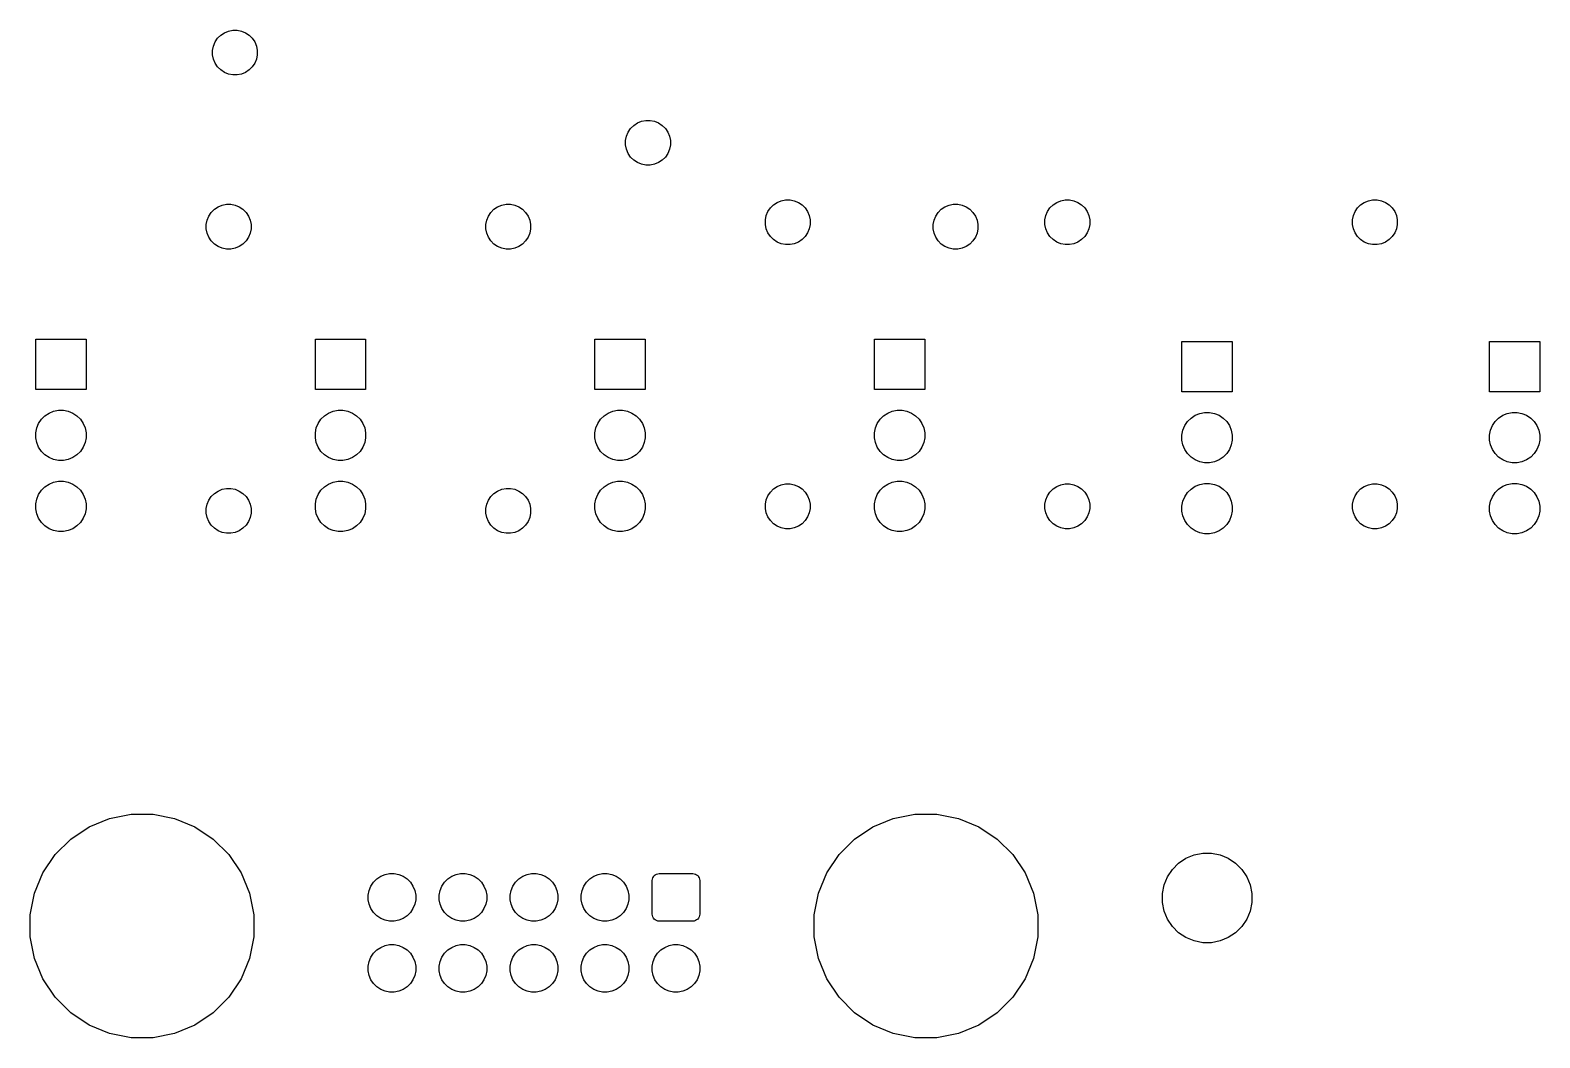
# Model space of a CAD drawing. Extents: x 90 to 206, y -109 to -37.
# Drawn here: x 149.9 to 203.9, y -109 to -73 of the extents above; entities that cross this region are included whole.
import ezdxf

# ---------------------------------------------------------------- set-up
doc = ezdxf.new("R2010")
doc.units = 0
doc.layers.add('BLACK', color=7, linetype='CONTINUOUS')

msp = doc.modelspace()

# ---------------------------------------------------------------- linework, layer by layer
at = {"layer": 'BLACK', "linetype": 'CONTINUOUS'}
for p, q in [((156.454, -73.543), (156.515, -73.3974)), ((156.515, -73.3974), (156.602, -73.2663)), ((156.602, -73.2663), (156.714, -73.1549)), ((156.714, -73.1549), (156.845, -73.0674)), ((156.845, -73.0674), (156.99, -73.007)), ((156.99, -73.007), (157.145, -72.9763)), ((157.145, -72.9763), (157.302, -72.9763)), ((157.302, -72.9763), (157.457, -73.007)), ((157.457, -73.007), (157.603, -73.0674)), ((157.603, -73.0674), (157.734, -73.1549)), ((157.734, -73.1549), (157.845, -73.2663)), ((157.845, -73.2663), (157.933, -73.3974)), ((157.933, -73.3974), (157.993, -73.543)), ((156.424, -73.6975), (156.454, -73.543)), ((156.424, -73.8551), (156.424, -73.6975)), ((156.454, -74.0097), (156.424, -73.8551)), ((157.993, -73.543), (158.024, -73.6975)), ((158.024, -73.8551), (157.993, -74.0097)), ((158.024, -73.6975), (158.024, -73.8551)), ((156.515, -74.1552), (156.454, -74.0097)), ((156.602, -74.2863), (156.515, -74.1552)), ((156.714, -74.3977), (156.602, -74.2863)), ((156.845, -74.4853), (156.714, -74.3977)), ((156.99, -74.5456), (156.845, -74.4853)), ((157.603, -74.4853), (157.457, -74.5456)), ((157.734, -74.3977), (157.603, -74.4853)), ((157.845, -74.2863), (157.734, -74.3977)), ((157.933, -74.1552), (157.845, -74.2863)), ((157.993, -74.0097), (157.933, -74.1552)), ((157.145, -74.5763), (156.99, -74.5456)), ((157.302, -74.5763), (157.145, -74.5763)), ((157.457, -74.5456), (157.302, -74.5763)), ((171.231, -76.7666), (171.291, -76.6211)), ((171.291, -76.6211), (171.379, -76.49)), ((171.379, -76.49), (171.49, -76.3786)), ((171.49, -76.3786), (171.621, -76.291)), ((171.621, -76.291), (171.767, -76.2307)), ((171.767, -76.2307), (171.921, -76.2)), ((171.921, -76.2), (172.079, -76.2)), ((172.079, -76.2), (172.233, -76.2307)), ((172.233, -76.2307), (172.379, -76.291)), ((172.379, -76.291), (172.51, -76.3786)), ((172.51, -76.3786), (172.621, -76.49)), ((172.621, -76.49), (172.709, -76.6211)), ((172.709, -76.6211), (172.769, -76.7666)), ((171.2, -76.9212), (171.231, -76.7666)), ((171.2, -77.0788), (171.2, -76.9212)), ((171.231, -77.2334), (171.2, -77.0788)), ((172.769, -76.7666), (172.8, -76.9212)), ((172.8, -77.0788), (172.769, -77.2334)), ((172.8, -76.9212), (172.8, -77.0788)), ((171.291, -77.3789), (171.231, -77.2334)), ((171.379, -77.51), (171.291, -77.3789)), ((171.49, -77.6214), (171.379, -77.51)), ((171.621, -77.709), (171.49, -77.6214)), ((171.767, -77.7693), (171.621, -77.709)), ((172.379, -77.709), (172.233, -77.7693)), ((172.51, -77.6214), (172.379, -77.709)), ((172.621, -77.51), (172.51, -77.6214)), ((172.709, -77.3789), (172.621, -77.51)), ((172.769, -77.2334), (172.709, -77.3789)), ((171.921, -77.8), (171.767, -77.7693)), ((172.079, -77.8), (171.921, -77.8)), ((172.233, -77.7693), (172.079, -77.8)), ((156.379, -79.49), (156.49, -79.3786)), ((156.49, -79.3786), (156.621, -79.291)), ((156.621, -79.291), (156.767, -79.2307)), ((156.767, -79.2307), (156.921, -79.2)), ((156.921, -79.2), (157.079, -79.2)), ((157.079, -79.2), (157.233, -79.2307)), ((157.233, -79.2307), (157.379, -79.291)), ((157.379, -79.291), (157.51, -79.3786)), ((157.51, -79.3786), (157.621, -79.49)), ((166.379, -79.49), (166.49, -79.3786)), ((166.49, -79.3786), (166.621, -79.291)), ((166.621, -79.291), (166.767, -79.2307)), ((166.767, -79.2307), (166.921, -79.2)), ((166.921, -79.2), (167.079, -79.2)), ((167.079, -79.2), (167.233, -79.2307)), ((167.233, -79.2307), (167.379, -79.291)), ((167.379, -79.291), (167.51, -79.3786)), ((167.51, -79.3786), (167.621, -79.49)), ((176.291, -79.4611), (176.379, -79.33)), ((176.379, -79.33), (176.49, -79.2186)), ((176.49, -79.2186), (176.621, -79.131)), ((176.621, -79.131), (176.767, -79.0707)), ((176.767, -79.0707), (176.921, -79.04)), ((176.921, -79.04), (177.079, -79.04)), ((177.079, -79.04), (177.233, -79.0707)), ((177.233, -79.0707), (177.379, -79.131)), ((177.379, -79.131), (177.51, -79.2186)), ((177.51, -79.2186), (177.621, -79.33)), ((177.621, -79.33), (177.709, -79.4611)), ((182.379, -79.49), (182.49, -79.3786)), ((182.49, -79.3786), (182.621, -79.291)), ((182.621, -79.291), (182.767, -79.2307)), ((182.767, -79.2307), (182.921, -79.2)), ((182.921, -79.2), (183.079, -79.2)), ((183.079, -79.2), (183.233, -79.2307)), ((183.233, -79.2307), (183.379, -79.291)), ((183.379, -79.291), (183.51, -79.3786)), ((183.51, -79.3786), (183.621, -79.49)), ((186.291, -79.4611), (186.379, -79.33)), ((186.379, -79.33), (186.49, -79.2186)), ((186.49, -79.2186), (186.621, -79.131)), ((186.621, -79.131), (186.767, -79.0707)), ((186.767, -79.0707), (186.921, -79.04)), ((186.921, -79.04), (187.079, -79.04)), ((187.079, -79.04), (187.233, -79.0707)), ((187.233, -79.0707), (187.379, -79.131)), ((187.379, -79.131), (187.51, -79.2186)), ((187.51, -79.2186), (187.621, -79.33)), ((187.621, -79.33), (187.709, -79.4611)), ((197.291, -79.4611), (197.379, -79.33)), ((197.379, -79.33), (197.49, -79.2186)), ((197.49, -79.2186), (197.621, -79.131)), ((197.621, -79.131), (197.767, -79.0707)), ((197.767, -79.0707), (197.921, -79.04)), ((197.921, -79.04), (198.079, -79.04)), ((198.079, -79.04), (198.233, -79.0707)), ((198.233, -79.0707), (198.379, -79.131)), ((198.379, -79.131), (198.51, -79.2186)), ((198.51, -79.2186), (198.621, -79.33)), ((198.621, -79.33), (198.709, -79.4611)), ((156.2, -79.9212), (156.231, -79.7666)), ((156.231, -79.7666), (156.291, -79.6211)), ((156.291, -79.6211), (156.379, -79.49)), ((157.621, -79.49), (157.709, -79.6211)), ((157.709, -79.6211), (157.769, -79.7666)), ((157.769, -79.7666), (157.8, -79.9212)), ((166.2, -79.9212), (166.231, -79.7666)), ((166.231, -79.7666), (166.291, -79.6211)), ((166.291, -79.6211), (166.379, -79.49)), ((167.621, -79.49), (167.709, -79.6211)), ((167.709, -79.6211), (167.769, -79.7666)), ((167.769, -79.7666), (167.8, -79.9212)), ((176.2, -79.7612), (176.231, -79.6066)), ((176.2, -79.9188), (176.2, -79.7612)), ((176.231, -80.0734), (176.2, -79.9188)), ((176.231, -79.6066), (176.291, -79.4611)), ((177.709, -79.4611), (177.769, -79.6066)), ((177.769, -79.6066), (177.8, -79.7612)), ((177.8, -79.9188), (177.769, -80.0734)), ((177.8, -79.7612), (177.8, -79.9188)), ((182.2, -79.9212), (182.231, -79.7666)), ((182.231, -79.7666), (182.291, -79.6211)), ((182.291, -79.6211), (182.379, -79.49)), ((183.621, -79.49), (183.709, -79.6211)), ((183.709, -79.6211), (183.769, -79.7666)), ((183.769, -79.7666), (183.8, -79.9212)), ((186.2, -79.7612), (186.231, -79.6066)), ((186.2, -79.9188), (186.2, -79.7612)), ((186.231, -80.0734), (186.2, -79.9188)), ((186.231, -79.6066), (186.291, -79.4611)), ((187.709, -79.4611), (187.769, -79.6066)), ((187.769, -79.6066), (187.8, -79.7612)), ((187.8, -79.9188), (187.769, -80.0734)), ((187.8, -79.7612), (187.8, -79.9188)), ((197.2, -79.7612), (197.231, -79.6066)), ((197.2, -79.9188), (197.2, -79.7612)), ((197.231, -80.0734), (197.2, -79.9188)), ((197.231, -79.6066), (197.291, -79.4611)), ((198.709, -79.4611), (198.769, -79.6066)), ((198.769, -79.6066), (198.8, -79.7612)), ((198.8, -79.9188), (198.769, -80.0734)), ((198.8, -79.7612), (198.8, -79.9188)), ((156.2, -80.0788), (156.2, -79.9212)), ((156.231, -80.2334), (156.2, -80.0788)), ((156.291, -80.3789), (156.231, -80.2334)), ((156.379, -80.51), (156.291, -80.3789)), ((157.709, -80.3789), (157.621, -80.51)), ((157.769, -80.2334), (157.709, -80.3789)), ((157.8, -80.0788), (157.769, -80.2334)), ((157.8, -79.9212), (157.8, -80.0788)), ((166.2, -80.0788), (166.2, -79.9212)), ((166.231, -80.2334), (166.2, -80.0788)), ((166.291, -80.3789), (166.231, -80.2334)), ((166.379, -80.51), (166.291, -80.3789)), ((167.709, -80.3789), (167.621, -80.51)), ((167.769, -80.2334), (167.709, -80.3789)), ((167.8, -80.0788), (167.769, -80.2334)), ((167.8, -79.9212), (167.8, -80.0788)), ((176.291, -80.2189), (176.231, -80.0734)), ((176.379, -80.35), (176.291, -80.2189)), ((176.49, -80.4614), (176.379, -80.35)), ((177.621, -80.35), (177.51, -80.4614)), ((177.709, -80.2189), (177.621, -80.35)), ((177.769, -80.0734), (177.709, -80.2189)), ((182.2, -80.0788), (182.2, -79.9212)), ((182.231, -80.2334), (182.2, -80.0788)), ((182.291, -80.3789), (182.231, -80.2334)), ((182.379, -80.51), (182.291, -80.3789)), ((183.709, -80.3789), (183.621, -80.51)), ((183.769, -80.2334), (183.709, -80.3789)), ((183.8, -80.0788), (183.769, -80.2334)), ((183.8, -79.9212), (183.8, -80.0788)), ((186.291, -80.2189), (186.231, -80.0734)), ((186.379, -80.35), (186.291, -80.2189)), ((186.49, -80.4614), (186.379, -80.35)), ((187.621, -80.35), (187.51, -80.4614)), ((187.709, -80.2189), (187.621, -80.35)), ((187.769, -80.0734), (187.709, -80.2189)), ((197.291, -80.2189), (197.231, -80.0734)), ((197.379, -80.35), (197.291, -80.2189)), ((197.49, -80.4614), (197.379, -80.35)), ((198.621, -80.35), (198.51, -80.4614)), ((198.709, -80.2189), (198.621, -80.35)), ((198.769, -80.0734), (198.709, -80.2189)), ((156.49, -80.6214), (156.379, -80.51)), ((156.621, -80.709), (156.49, -80.6214)), ((156.767, -80.7693), (156.621, -80.709)), ((156.921, -80.8), (156.767, -80.7693)), ((157.079, -80.8), (156.921, -80.8)), ((157.233, -80.7693), (157.079, -80.8)), ((157.379, -80.709), (157.233, -80.7693)), ((157.51, -80.6214), (157.379, -80.709)), ((157.621, -80.51), (157.51, -80.6214)), ((166.49, -80.6214), (166.379, -80.51)), ((166.621, -80.709), (166.49, -80.6214)), ((166.767, -80.7693), (166.621, -80.709)), ((166.921, -80.8), (166.767, -80.7693)), ((167.079, -80.8), (166.921, -80.8)), ((167.233, -80.7693), (167.079, -80.8)), ((167.379, -80.709), (167.233, -80.7693)), ((167.51, -80.6214), (167.379, -80.709)), ((167.621, -80.51), (167.51, -80.6214)), ((176.621, -80.549), (176.49, -80.4614)), ((176.767, -80.6093), (176.621, -80.549)), ((176.921, -80.64), (176.767, -80.6093)), ((177.079, -80.64), (176.921, -80.64)), ((177.233, -80.6093), (177.079, -80.64)), ((177.379, -80.549), (177.233, -80.6093)), ((177.51, -80.4614), (177.379, -80.549)), ((182.49, -80.6214), (182.379, -80.51)), ((182.621, -80.709), (182.49, -80.6214)), ((182.767, -80.7693), (182.621, -80.709)), ((182.921, -80.8), (182.767, -80.7693)), ((183.079, -80.8), (182.921, -80.8)), ((183.233, -80.7693), (183.079, -80.8)), ((183.379, -80.709), (183.233, -80.7693)), ((183.51, -80.6214), (183.379, -80.709)), ((183.621, -80.51), (183.51, -80.6214)), ((186.621, -80.549), (186.49, -80.4614)), ((186.767, -80.6093), (186.621, -80.549)), ((186.921, -80.64), (186.767, -80.6093)), ((187.079, -80.64), (186.921, -80.64)), ((187.233, -80.6093), (187.079, -80.64)), ((187.379, -80.549), (187.233, -80.6093)), ((187.51, -80.4614), (187.379, -80.549)), ((197.621, -80.549), (197.49, -80.4614)), ((197.767, -80.6093), (197.621, -80.549)), ((197.921, -80.64), (197.767, -80.6093)), ((198.079, -80.64), (197.921, -80.64)), ((198.233, -80.6093), (198.079, -80.64)), ((198.379, -80.549), (198.233, -80.6093)), ((198.51, -80.4614), (198.379, -80.549)), ((150.1, -85.82), (150.1, -84.02)), ((150.1, -84.02), (151.9, -84.02)), ((151.9, -84.02), (151.9, -85.82)), ((160.1, -85.82), (160.1, -84.02)), ((160.1, -84.02), (161.9, -84.02)), ((161.9, -84.02), (161.9, -85.82)), ((170.1, -85.82), (170.1, -84.02)), ((170.1, -84.02), (171.9, -84.02)), ((171.9, -84.02), (171.9, -85.82)), ((180.1, -85.82), (180.1, -84.02)), ((180.1, -84.02), (181.9, -84.02)), ((181.9, -84.02), (181.9, -85.82)), ((191.1, -85.9), (191.1, -84.1)), ((191.1, -84.1), (192.9, -84.1)), ((192.9, -84.1), (192.9, -85.9)), ((202.1, -85.9), (202.1, -84.1)), ((202.1, -84.1), (203.9, -84.1)), ((203.9, -84.1), (203.9, -85.9)), ((151.9, -85.82), (150.1, -85.82)), ((161.9, -85.82), (160.1, -85.82)), ((171.9, -85.82), (170.1, -85.82)), ((181.9, -85.82), (180.1, -85.82)), ((192.9, -85.9), (191.1, -85.9)), ((203.9, -85.9), (202.1, -85.9)), ((150.202, -87.0337), (150.301, -86.8863)), ((150.301, -86.8863), (150.426, -86.7609)), ((150.426, -86.7609), (150.574, -86.6624)), ((150.574, -86.6624), (150.737, -86.5946)), ((150.737, -86.5946), (150.911, -86.56)), ((150.911, -86.56), (151.089, -86.56)), ((151.089, -86.56), (151.263, -86.5946)), ((151.263, -86.5946), (151.426, -86.6624)), ((151.426, -86.6624), (151.574, -86.7609)), ((151.574, -86.7609), (151.699, -86.8863)), ((151.699, -86.8863), (151.798, -87.0337)), ((160.202, -87.0337), (160.301, -86.8863)), ((160.301, -86.8863), (160.426, -86.7609)), ((160.426, -86.7609), (160.574, -86.6624)), ((160.574, -86.6624), (160.737, -86.5946)), ((160.737, -86.5946), (160.911, -86.56)), ((160.911, -86.56), (161.089, -86.56)), ((161.089, -86.56), (161.263, -86.5946)), ((161.263, -86.5946), (161.426, -86.6624)), ((161.426, -86.6624), (161.574, -86.7609)), ((161.574, -86.7609), (161.699, -86.8863)), ((161.699, -86.8863), (161.798, -87.0337)), ((170.202, -87.0337), (170.301, -86.8863)), ((170.301, -86.8863), (170.426, -86.7609)), ((170.426, -86.7609), (170.574, -86.6624)), ((170.574, -86.6624), (170.737, -86.5946)), ((170.737, -86.5946), (170.911, -86.56)), ((170.911, -86.56), (171.089, -86.56)), ((171.089, -86.56), (171.263, -86.5946)), ((171.263, -86.5946), (171.426, -86.6624)), ((171.426, -86.6624), (171.574, -86.7609)), ((171.574, -86.7609), (171.699, -86.8863)), ((171.699, -86.8863), (171.798, -87.0337)), ((180.202, -87.0337), (180.301, -86.8863)), ((180.301, -86.8863), (180.426, -86.7609)), ((180.426, -86.7609), (180.574, -86.6624)), ((180.574, -86.6624), (180.737, -86.5946)), ((180.737, -86.5946), (180.911, -86.56)), ((180.911, -86.56), (181.089, -86.56)), ((181.089, -86.56), (181.263, -86.5946)), ((181.263, -86.5946), (181.426, -86.6624)), ((181.426, -86.6624), (181.574, -86.7609)), ((181.574, -86.7609), (181.699, -86.8863)), ((181.699, -86.8863), (181.798, -87.0337)), ((191.301, -86.9663), (191.426, -86.8409)), ((191.426, -86.8409), (191.574, -86.7424)), ((191.574, -86.7424), (191.737, -86.6746)), ((191.737, -86.6746), (191.911, -86.64)), ((191.911, -86.64), (192.089, -86.64)), ((192.089, -86.64), (192.263, -86.6746)), ((192.263, -86.6746), (192.426, -86.7424)), ((192.426, -86.7424), (192.574, -86.8409)), ((192.574, -86.8409), (192.699, -86.9663)), ((202.301, -86.9663), (202.426, -86.8409)), ((202.426, -86.8409), (202.574, -86.7424)), ((202.574, -86.7424), (202.737, -86.6746)), ((202.737, -86.6746), (202.911, -86.64)), ((202.911, -86.64), (203.089, -86.64)), ((203.089, -86.64), (203.263, -86.6746)), ((203.263, -86.6746), (203.426, -86.7424)), ((203.426, -86.7424), (203.574, -86.8409)), ((203.574, -86.8409), (203.699, -86.9663)), ((150.1, -87.3714), (150.135, -87.1975)), ((150.1, -87.5486), (150.1, -87.3714)), ((150.135, -87.1975), (150.202, -87.0337)), ((151.798, -87.0337), (151.865, -87.1975)), ((151.865, -87.1975), (151.9, -87.3714)), ((151.9, -87.3714), (151.9, -87.5486)), ((160.1, -87.3714), (160.135, -87.1975)), ((160.1, -87.5486), (160.1, -87.3714)), ((160.135, -87.1975), (160.202, -87.0337)), ((161.798, -87.0337), (161.865, -87.1975)), ((161.865, -87.1975), (161.9, -87.3714)), ((161.9, -87.3714), (161.9, -87.5486)), ((170.1, -87.3714), (170.135, -87.1975)), ((170.1, -87.5486), (170.1, -87.3714)), ((170.135, -87.1975), (170.202, -87.0337)), ((171.798, -87.0337), (171.865, -87.1975)), ((171.865, -87.1975), (171.9, -87.3714)), ((171.9, -87.3714), (171.9, -87.5486)), ((180.1, -87.3714), (180.135, -87.1975)), ((180.1, -87.5486), (180.1, -87.3714)), ((180.135, -87.1975), (180.202, -87.0337)), ((181.798, -87.0337), (181.865, -87.1975)), ((181.865, -87.1975), (181.9, -87.3714)), ((181.9, -87.3714), (181.9, -87.5486)), ((191.1, -87.4514), (191.135, -87.2775)), ((191.1, -87.6286), (191.1, -87.4514)), ((191.135, -87.2775), (191.202, -87.1137)), ((191.202, -87.1137), (191.301, -86.9663)), ((192.699, -86.9663), (192.798, -87.1137)), ((192.798, -87.1137), (192.865, -87.2775)), ((192.865, -87.2775), (192.9, -87.4514)), ((192.9, -87.4514), (192.9, -87.6286)), ((202.1, -87.4514), (202.135, -87.2775)), ((202.1, -87.6286), (202.1, -87.4514)), ((202.135, -87.2775), (202.202, -87.1137)), ((202.202, -87.1137), (202.301, -86.9663)), ((203.699, -86.9663), (203.798, -87.1137)), ((203.798, -87.1137), (203.865, -87.2775)), ((203.865, -87.2775), (203.9, -87.4514)), ((203.9, -87.4514), (203.9, -87.6286)), ((150.135, -87.7225), (150.1, -87.5486)), ((150.202, -87.8863), (150.135, -87.7225)), ((150.301, -88.0337), (150.202, -87.8863)), ((151.798, -87.8863), (151.699, -88.0337)), ((151.865, -87.7225), (151.798, -87.8863)), ((151.9, -87.5486), (151.865, -87.7225)), ((160.135, -87.7225), (160.1, -87.5486)), ((160.202, -87.8863), (160.135, -87.7225)), ((160.301, -88.0337), (160.202, -87.8863)), ((161.798, -87.8863), (161.699, -88.0337)), ((161.865, -87.7225), (161.798, -87.8863)), ((161.9, -87.5486), (161.865, -87.7225)), ((170.135, -87.7225), (170.1, -87.5486)), ((170.202, -87.8863), (170.135, -87.7225)), ((170.301, -88.0337), (170.202, -87.8863)), ((171.798, -87.8863), (171.699, -88.0337)), ((171.865, -87.7225), (171.798, -87.8863)), ((171.9, -87.5486), (171.865, -87.7225)), ((180.135, -87.7225), (180.1, -87.5486)), ((180.202, -87.8863), (180.135, -87.7225)), ((180.301, -88.0337), (180.202, -87.8863)), ((181.798, -87.8863), (181.699, -88.0337)), ((181.865, -87.7225), (181.798, -87.8863)), ((181.9, -87.5486), (181.865, -87.7225)), ((191.135, -87.8025), (191.1, -87.6286)), ((191.202, -87.9663), (191.135, -87.8025)), ((191.301, -88.1137), (191.202, -87.9663)), ((192.798, -87.9663), (192.699, -88.1137)), ((192.865, -87.8025), (192.798, -87.9663)), ((192.9, -87.6286), (192.865, -87.8025)), ((202.135, -87.8025), (202.1, -87.6286)), ((202.202, -87.9663), (202.135, -87.8025)), ((202.301, -88.1137), (202.202, -87.9663)), ((203.798, -87.9663), (203.699, -88.1137)), ((203.865, -87.8025), (203.798, -87.9663)), ((203.9, -87.6286), (203.865, -87.8025)), ((150.426, -88.1591), (150.301, -88.0337)), ((150.574, -88.2576), (150.426, -88.1591)), ((150.737, -88.3254), (150.574, -88.2576)), ((150.911, -88.36), (150.737, -88.3254)), ((151.089, -88.36), (150.911, -88.36)), ((151.263, -88.3254), (151.089, -88.36)), ((151.426, -88.2576), (151.263, -88.3254)), ((151.574, -88.1591), (151.426, -88.2576)), ((151.699, -88.0337), (151.574, -88.1591)), ((160.426, -88.1591), (160.301, -88.0337)), ((160.574, -88.2576), (160.426, -88.1591)), ((160.737, -88.3254), (160.574, -88.2576)), ((160.911, -88.36), (160.737, -88.3254)), ((161.089, -88.36), (160.911, -88.36)), ((161.263, -88.3254), (161.089, -88.36)), ((161.426, -88.2576), (161.263, -88.3254)), ((161.574, -88.1591), (161.426, -88.2576)), ((161.699, -88.0337), (161.574, -88.1591)), ((170.426, -88.1591), (170.301, -88.0337)), ((170.574, -88.2576), (170.426, -88.1591)), ((170.737, -88.3254), (170.574, -88.2576)), ((170.911, -88.36), (170.737, -88.3254)), ((171.089, -88.36), (170.911, -88.36)), ((171.263, -88.3254), (171.089, -88.36)), ((171.426, -88.2576), (171.263, -88.3254)), ((171.574, -88.1591), (171.426, -88.2576)), ((171.699, -88.0337), (171.574, -88.1591)), ((180.426, -88.1591), (180.301, -88.0337)), ((180.574, -88.2576), (180.426, -88.1591)), ((180.737, -88.3254), (180.574, -88.2576)), ((180.911, -88.36), (180.737, -88.3254)), ((181.089, -88.36), (180.911, -88.36)), ((181.263, -88.3254), (181.089, -88.36)), ((181.426, -88.2576), (181.263, -88.3254)), ((181.574, -88.1591), (181.426, -88.2576)), ((181.699, -88.0337), (181.574, -88.1591)), ((191.426, -88.2391), (191.301, -88.1137)), ((191.574, -88.3376), (191.426, -88.2391)), ((191.737, -88.4054), (191.574, -88.3376)), ((191.911, -88.44), (191.737, -88.4054)), ((192.089, -88.44), (191.911, -88.44)), ((192.263, -88.4054), (192.089, -88.44)), ((192.426, -88.3376), (192.263, -88.4054)), ((192.574, -88.2391), (192.426, -88.3376)), ((192.699, -88.1137), (192.574, -88.2391)), ((202.426, -88.2391), (202.301, -88.1137)), ((202.574, -88.3376), (202.426, -88.2391)), ((202.737, -88.4054), (202.574, -88.3376)), ((202.911, -88.44), (202.737, -88.4054)), ((203.089, -88.44), (202.911, -88.44)), ((203.263, -88.4054), (203.089, -88.44)), ((203.426, -88.3376), (203.263, -88.4054)), ((203.574, -88.2391), (203.426, -88.3376)), ((203.699, -88.1137), (203.574, -88.2391)), ((150.737, -89.1346), (150.911, -89.1)), ((150.911, -89.1), (151.089, -89.1)), ((151.089, -89.1), (151.263, -89.1346)), ((160.737, -89.1346), (160.911, -89.1)), ((160.911, -89.1), (161.089, -89.1)), ((161.089, -89.1), (161.263, -89.1346)), ((170.737, -89.1346), (170.911, -89.1)), ((170.911, -89.1), (171.089, -89.1)), ((171.089, -89.1), (171.263, -89.1346)), ((180.737, -89.1346), (180.911, -89.1)), ((180.911, -89.1), (181.089, -89.1)), ((181.089, -89.1), (181.263, -89.1346)), ((150.135, -89.7375), (150.202, -89.5737)), ((150.202, -89.5737), (150.301, -89.4263)), ((150.301, -89.4263), (150.426, -89.3009)), ((150.426, -89.3009), (150.574, -89.2024)), ((150.574, -89.2024), (150.737, -89.1346)), ((151.263, -89.1346), (151.426, -89.2024)), ((151.426, -89.2024), (151.574, -89.3009)), ((151.574, -89.3009), (151.699, -89.4263)), ((151.699, -89.4263), (151.798, -89.5737)), ((151.798, -89.5737), (151.865, -89.7375)), ((156.379, -89.65), (156.49, -89.5386)), ((156.49, -89.5386), (156.621, -89.451)), ((156.621, -89.451), (156.767, -89.3907)), ((156.767, -89.3907), (156.921, -89.36)), ((156.921, -89.36), (157.079, -89.36)), ((157.079, -89.36), (157.233, -89.3907)), ((157.233, -89.3907), (157.379, -89.451)), ((157.379, -89.451), (157.51, -89.5386)), ((157.51, -89.5386), (157.621, -89.65)), ((160.135, -89.7375), (160.202, -89.5737)), ((160.202, -89.5737), (160.301, -89.4263)), ((160.301, -89.4263), (160.426, -89.3009)), ((160.426, -89.3009), (160.574, -89.2024)), ((160.574, -89.2024), (160.737, -89.1346)), ((161.263, -89.1346), (161.426, -89.2024)), ((161.426, -89.2024), (161.574, -89.3009)), ((161.574, -89.3009), (161.699, -89.4263)), ((161.699, -89.4263), (161.798, -89.5737)), ((161.798, -89.5737), (161.865, -89.7375)), ((166.379, -89.65), (166.49, -89.5386)), ((166.49, -89.5386), (166.621, -89.451)), ((166.621, -89.451), (166.767, -89.3907)), ((166.767, -89.3907), (166.921, -89.36)), ((166.921, -89.36), (167.079, -89.36)), ((167.079, -89.36), (167.233, -89.3907)), ((167.233, -89.3907), (167.379, -89.451)), ((167.379, -89.451), (167.51, -89.5386)), ((167.51, -89.5386), (167.621, -89.65)), ((170.135, -89.7375), (170.202, -89.5737)), ((170.202, -89.5737), (170.301, -89.4263)), ((170.301, -89.4263), (170.426, -89.3009)), ((170.426, -89.3009), (170.574, -89.2024)), ((170.574, -89.2024), (170.737, -89.1346)), ((171.263, -89.1346), (171.426, -89.2024)), ((171.426, -89.2024), (171.574, -89.3009)), ((171.574, -89.3009), (171.699, -89.4263)), ((171.699, -89.4263), (171.798, -89.5737)), ((171.798, -89.5737), (171.865, -89.7375)), ((176.231, -89.7666), (176.291, -89.6211)), ((176.291, -89.6211), (176.379, -89.49)), ((176.379, -89.49), (176.49, -89.3786)), ((176.49, -89.3786), (176.621, -89.291)), ((176.621, -89.291), (176.767, -89.2307)), ((176.767, -89.2307), (176.921, -89.2)), ((176.921, -89.2), (177.079, -89.2)), ((177.079, -89.2), (177.233, -89.2307)), ((177.233, -89.2307), (177.379, -89.291)), ((177.379, -89.291), (177.51, -89.3786)), ((177.51, -89.3786), (177.621, -89.49)), ((177.621, -89.49), (177.709, -89.6211)), ((177.709, -89.6211), (177.769, -89.7666)), ((180.135, -89.7375), (180.202, -89.5737)), ((180.202, -89.5737), (180.301, -89.4263)), ((180.301, -89.4263), (180.426, -89.3009)), ((180.426, -89.3009), (180.574, -89.2024)), ((180.574, -89.2024), (180.737, -89.1346)), ((181.263, -89.1346), (181.426, -89.2024)), ((181.426, -89.2024), (181.574, -89.3009)), ((181.574, -89.3009), (181.699, -89.4263)), ((181.699, -89.4263), (181.798, -89.5737)), ((181.798, -89.5737), (181.865, -89.7375)), ((186.231, -89.7666), (186.291, -89.6211)), ((186.291, -89.6211), (186.379, -89.49)), ((186.379, -89.49), (186.49, -89.3786)), ((186.49, -89.3786), (186.621, -89.291)), ((186.621, -89.291), (186.767, -89.2307)), ((186.767, -89.2307), (186.921, -89.2)), ((186.921, -89.2), (187.079, -89.2)), ((187.079, -89.2), (187.233, -89.2307)), ((187.233, -89.2307), (187.379, -89.291)), ((187.379, -89.291), (187.51, -89.3786)), ((187.51, -89.3786), (187.621, -89.49)), ((187.621, -89.49), (187.709, -89.6211)), ((187.709, -89.6211), (187.769, -89.7666)), ((191.202, -89.6537), (191.301, -89.5063)), ((191.301, -89.5063), (191.426, -89.3809)), ((191.426, -89.3809), (191.574, -89.2824)), ((191.574, -89.2824), (191.737, -89.2146)), ((191.737, -89.2146), (191.911, -89.18)), ((191.911, -89.18), (192.089, -89.18)), ((192.089, -89.18), (192.263, -89.2146)), ((192.263, -89.2146), (192.426, -89.2824)), ((192.426, -89.2824), (192.574, -89.3809)), ((192.574, -89.3809), (192.699, -89.5063)), ((192.699, -89.5063), (192.798, -89.6537)), ((197.231, -89.7666), (197.291, -89.6211)), ((197.291, -89.6211), (197.379, -89.49)), ((197.379, -89.49), (197.49, -89.3786)), ((197.49, -89.3786), (197.621, -89.291)), ((197.621, -89.291), (197.767, -89.2307)), ((197.767, -89.2307), (197.921, -89.2)), ((197.921, -89.2), (198.079, -89.2)), ((198.079, -89.2), (198.233, -89.2307)), ((198.233, -89.2307), (198.379, -89.291)), ((198.379, -89.291), (198.51, -89.3786)), ((198.51, -89.3786), (198.621, -89.49)), ((198.621, -89.49), (198.709, -89.6211)), ((198.709, -89.6211), (198.769, -89.7666)), ((202.202, -89.6537), (202.301, -89.5063)), ((202.301, -89.5063), (202.426, -89.3809)), ((202.426, -89.3809), (202.574, -89.2824)), ((202.574, -89.2824), (202.737, -89.2146)), ((202.737, -89.2146), (202.911, -89.18)), ((202.911, -89.18), (203.089, -89.18)), ((203.089, -89.18), (203.263, -89.2146)), ((203.263, -89.2146), (203.426, -89.2824)), ((203.426, -89.2824), (203.574, -89.3809)), ((203.574, -89.3809), (203.699, -89.5063)), ((203.699, -89.5063), (203.798, -89.6537)), ((150.1, -89.9114), (150.135, -89.7375)), ((150.1, -90.0886), (150.1, -89.9114)), ((150.135, -90.2625), (150.1, -90.0886)), ((151.865, -89.7375), (151.9, -89.9114)), ((151.9, -90.0886), (151.865, -90.2625)), ((151.9, -89.9114), (151.9, -90.0886)), ((156.2, -90.0812), (156.231, -89.9266)), ((156.2, -90.2388), (156.2, -90.0812)), ((156.231, -89.9266), (156.291, -89.7811)), ((156.291, -89.7811), (156.379, -89.65)), ((157.621, -89.65), (157.709, -89.7811)), ((157.709, -89.7811), (157.769, -89.9266)), ((157.769, -89.9266), (157.8, -90.0812)), ((157.8, -90.0812), (157.8, -90.2388)), ((160.1, -89.9114), (160.135, -89.7375)), ((160.1, -90.0886), (160.1, -89.9114)), ((160.135, -90.2625), (160.1, -90.0886)), ((161.865, -89.7375), (161.9, -89.9114)), ((161.9, -90.0886), (161.865, -90.2625)), ((161.9, -89.9114), (161.9, -90.0886)), ((166.2, -90.0812), (166.231, -89.9266)), ((166.2, -90.2388), (166.2, -90.0812)), ((166.231, -89.9266), (166.291, -89.7811)), ((166.291, -89.7811), (166.379, -89.65)), ((167.621, -89.65), (167.709, -89.7811)), ((167.709, -89.7811), (167.769, -89.9266)), ((167.769, -89.9266), (167.8, -90.0812)), ((167.8, -90.0812), (167.8, -90.2388)), ((170.1, -89.9114), (170.135, -89.7375)), ((170.1, -90.0886), (170.1, -89.9114)), ((170.135, -90.2625), (170.1, -90.0886)), ((171.865, -89.7375), (171.9, -89.9114)), ((171.9, -90.0886), (171.865, -90.2625)), ((171.9, -89.9114), (171.9, -90.0886)), ((176.2, -89.9212), (176.231, -89.7666)), ((176.2, -90.0788), (176.2, -89.9212)), ((176.231, -90.2334), (176.2, -90.0788)), ((177.769, -89.7666), (177.8, -89.9212)), ((177.8, -90.0788), (177.769, -90.2334)), ((177.8, -89.9212), (177.8, -90.0788)), ((180.1, -89.9114), (180.135, -89.7375)), ((180.1, -90.0886), (180.1, -89.9114)), ((180.135, -90.2625), (180.1, -90.0886)), ((181.865, -89.7375), (181.9, -89.9114)), ((181.9, -90.0886), (181.865, -90.2625)), ((181.9, -89.9114), (181.9, -90.0886)), ((186.2, -89.9212), (186.231, -89.7666)), ((186.2, -90.0788), (186.2, -89.9212)), ((186.231, -90.2334), (186.2, -90.0788)), ((187.769, -89.7666), (187.8, -89.9212)), ((187.8, -90.0788), (187.769, -90.2334)), ((187.8, -89.9212), (187.8, -90.0788)), ((191.1, -89.9914), (191.135, -89.8175)), ((191.1, -90.1686), (191.1, -89.9914)), ((191.135, -90.3425), (191.1, -90.1686)), ((191.135, -89.8175), (191.202, -89.6537)), ((192.798, -89.6537), (192.865, -89.8175)), ((192.865, -89.8175), (192.9, -89.9914)), ((192.9, -90.1686), (192.865, -90.3425)), ((192.9, -89.9914), (192.9, -90.1686)), ((197.2, -89.9212), (197.231, -89.7666)), ((197.2, -90.0788), (197.2, -89.9212)), ((197.231, -90.2334), (197.2, -90.0788)), ((198.769, -89.7666), (198.8, -89.9212)), ((198.8, -90.0788), (198.769, -90.2334)), ((198.8, -89.9212), (198.8, -90.0788)), ((202.1, -89.9914), (202.135, -89.8175)), ((202.1, -90.1686), (202.1, -89.9914)), ((202.135, -90.3425), (202.1, -90.1686)), ((202.135, -89.8175), (202.202, -89.6537)), ((203.798, -89.6537), (203.865, -89.8175)), ((203.865, -89.8175), (203.9, -89.9914)), ((203.9, -90.1686), (203.865, -90.3425)), ((203.9, -89.9914), (203.9, -90.1686)), ((150.202, -90.4263), (150.135, -90.2625)), ((150.301, -90.5737), (150.202, -90.4263)), ((150.426, -90.6991), (150.301, -90.5737)), ((150.574, -90.7976), (150.426, -90.6991)), ((151.574, -90.6991), (151.426, -90.7976)), ((151.699, -90.5737), (151.574, -90.6991)), ((151.798, -90.4263), (151.699, -90.5737)), ((151.865, -90.2625), (151.798, -90.4263)), ((156.231, -90.3934), (156.2, -90.2388)), ((156.291, -90.5389), (156.231, -90.3934)), ((156.379, -90.67), (156.291, -90.5389)), ((156.49, -90.7814), (156.379, -90.67)), ((157.621, -90.67), (157.51, -90.7814)), ((157.709, -90.5389), (157.621, -90.67)), ((157.769, -90.3934), (157.709, -90.5389)), ((157.8, -90.2388), (157.769, -90.3934)), ((160.202, -90.4263), (160.135, -90.2625)), ((160.301, -90.5737), (160.202, -90.4263)), ((160.426, -90.6991), (160.301, -90.5737)), ((160.574, -90.7976), (160.426, -90.6991)), ((161.574, -90.6991), (161.426, -90.7976)), ((161.699, -90.5737), (161.574, -90.6991)), ((161.798, -90.4263), (161.699, -90.5737)), ((161.865, -90.2625), (161.798, -90.4263)), ((166.231, -90.3934), (166.2, -90.2388)), ((166.291, -90.5389), (166.231, -90.3934)), ((166.379, -90.67), (166.291, -90.5389)), ((166.49, -90.7814), (166.379, -90.67)), ((167.621, -90.67), (167.51, -90.7814)), ((167.709, -90.5389), (167.621, -90.67)), ((167.769, -90.3934), (167.709, -90.5389)), ((167.8, -90.2388), (167.769, -90.3934)), ((170.202, -90.4263), (170.135, -90.2625)), ((170.301, -90.5737), (170.202, -90.4263)), ((170.426, -90.6991), (170.301, -90.5737)), ((170.574, -90.7976), (170.426, -90.6991)), ((171.574, -90.6991), (171.426, -90.7976)), ((171.699, -90.5737), (171.574, -90.6991)), ((171.798, -90.4263), (171.699, -90.5737)), ((171.865, -90.2625), (171.798, -90.4263)), ((176.291, -90.3789), (176.231, -90.2334)), ((176.379, -90.51), (176.291, -90.3789)), ((176.49, -90.6214), (176.379, -90.51)), ((176.621, -90.709), (176.49, -90.6214)), ((176.767, -90.7693), (176.621, -90.709)), ((177.379, -90.709), (177.233, -90.7693)), ((177.51, -90.6214), (177.379, -90.709)), ((177.621, -90.51), (177.51, -90.6214)), ((177.709, -90.3789), (177.621, -90.51)), ((177.769, -90.2334), (177.709, -90.3789)), ((180.202, -90.4263), (180.135, -90.2625)), ((180.301, -90.5737), (180.202, -90.4263)), ((180.426, -90.6991), (180.301, -90.5737)), ((180.574, -90.7976), (180.426, -90.6991)), ((181.574, -90.6991), (181.426, -90.7976)), ((181.699, -90.5737), (181.574, -90.6991)), ((181.798, -90.4263), (181.699, -90.5737)), ((181.865, -90.2625), (181.798, -90.4263)), ((186.291, -90.3789), (186.231, -90.2334)), ((186.379, -90.51), (186.291, -90.3789)), ((186.49, -90.6214), (186.379, -90.51)), ((186.621, -90.709), (186.49, -90.6214)), ((186.767, -90.7693), (186.621, -90.709)), ((187.379, -90.709), (187.233, -90.7693)), ((187.51, -90.6214), (187.379, -90.709)), ((187.621, -90.51), (187.51, -90.6214)), ((187.709, -90.3789), (187.621, -90.51)), ((187.769, -90.2334), (187.709, -90.3789)), ((191.202, -90.5063), (191.135, -90.3425)), ((191.301, -90.6537), (191.202, -90.5063)), ((191.426, -90.7791), (191.301, -90.6537)), ((192.699, -90.6537), (192.574, -90.7791)), ((192.798, -90.5063), (192.699, -90.6537)), ((192.865, -90.3425), (192.798, -90.5063)), ((197.291, -90.3789), (197.231, -90.2334)), ((197.379, -90.51), (197.291, -90.3789)), ((197.49, -90.6214), (197.379, -90.51)), ((197.621, -90.709), (197.49, -90.6214)), ((197.767, -90.7693), (197.621, -90.709)), ((198.379, -90.709), (198.233, -90.7693)), ((198.51, -90.6214), (198.379, -90.709)), ((198.621, -90.51), (198.51, -90.6214)), ((198.709, -90.3789), (198.621, -90.51)), ((198.769, -90.2334), (198.709, -90.3789)), ((202.202, -90.5063), (202.135, -90.3425)), ((202.301, -90.6537), (202.202, -90.5063)), ((202.426, -90.7791), (202.301, -90.6537)), ((203.699, -90.6537), (203.574, -90.7791)), ((203.798, -90.5063), (203.699, -90.6537)), ((203.865, -90.3425), (203.798, -90.5063)), ((150.737, -90.8654), (150.574, -90.7976)), ((150.911, -90.9), (150.737, -90.8654)), ((151.089, -90.9), (150.911, -90.9)), ((151.263, -90.8654), (151.089, -90.9)), ((151.426, -90.7976), (151.263, -90.8654)), ((156.621, -90.869), (156.49, -90.7814)), ((156.767, -90.9293), (156.621, -90.869)), ((156.921, -90.96), (156.767, -90.9293)), ((157.079, -90.96), (156.921, -90.96)), ((157.233, -90.9293), (157.079, -90.96)), ((157.379, -90.869), (157.233, -90.9293)), ((157.51, -90.7814), (157.379, -90.869)), ((160.737, -90.8654), (160.574, -90.7976)), ((160.911, -90.9), (160.737, -90.8654)), ((161.089, -90.9), (160.911, -90.9)), ((161.263, -90.8654), (161.089, -90.9)), ((161.426, -90.7976), (161.263, -90.8654)), ((166.621, -90.869), (166.49, -90.7814)), ((166.767, -90.9293), (166.621, -90.869)), ((166.921, -90.96), (166.767, -90.9293)), ((167.079, -90.96), (166.921, -90.96)), ((167.233, -90.9293), (167.079, -90.96)), ((167.379, -90.869), (167.233, -90.9293)), ((167.51, -90.7814), (167.379, -90.869)), ((170.737, -90.8654), (170.574, -90.7976)), ((170.911, -90.9), (170.737, -90.8654)), ((171.089, -90.9), (170.911, -90.9)), ((171.263, -90.8654), (171.089, -90.9)), ((171.426, -90.7976), (171.263, -90.8654)), ((176.921, -90.8), (176.767, -90.7693)), ((177.079, -90.8), (176.921, -90.8)), ((177.233, -90.7693), (177.079, -90.8)), ((180.737, -90.8654), (180.574, -90.7976)), ((180.911, -90.9), (180.737, -90.8654)), ((181.089, -90.9), (180.911, -90.9)), ((181.263, -90.8654), (181.089, -90.9)), ((181.426, -90.7976), (181.263, -90.8654)), ((186.921, -90.8), (186.767, -90.7693)), ((187.079, -90.8), (186.921, -90.8)), ((187.233, -90.7693), (187.079, -90.8)), ((191.574, -90.8776), (191.426, -90.7791)), ((191.737, -90.9454), (191.574, -90.8776)), ((191.911, -90.98), (191.737, -90.9454)), ((192.089, -90.98), (191.911, -90.98)), ((192.263, -90.9454), (192.089, -90.98)), ((192.426, -90.8776), (192.263, -90.9454)), ((192.574, -90.7791), (192.426, -90.8776)), ((197.921, -90.8), (197.767, -90.7693)), ((198.079, -90.8), (197.921, -90.8)), ((198.233, -90.7693), (198.079, -90.8)), ((202.574, -90.8776), (202.426, -90.7791)), ((202.737, -90.9454), (202.574, -90.8776)), ((202.911, -90.98), (202.737, -90.9454)), ((203.089, -90.98), (202.911, -90.98)), ((203.263, -90.9454), (203.089, -90.98)), ((203.426, -90.8776), (203.263, -90.9454)), ((203.574, -90.7791), (203.426, -90.8776)), ((151.35, -101.893), (152.005, -101.455)), ((152.005, -101.455), (152.733, -101.154)), ((152.733, -101.154), (153.506, -101)), ((153.506, -101), (154.294, -101)), ((154.294, -101), (155.067, -101.154)), ((155.067, -101.154), (155.795, -101.455)), ((155.795, -101.455), (156.45, -101.893)), ((179.39, -101.893), (180.045, -101.455)), ((180.045, -101.455), (180.773, -101.154)), ((180.773, -101.154), (181.546, -101)), ((181.546, -101), (182.334, -101)), ((182.334, -101), (183.107, -101.154)), ((183.107, -101.154), (183.835, -101.455)), ((183.835, -101.455), (184.49, -101.893)), ((150.793, -102.45), (151.35, -101.893)), ((156.45, -101.893), (157.007, -102.45)), ((178.833, -102.45), (179.39, -101.893)), ((184.49, -101.893), (185.047, -102.45)), ((150.355, -103.105), (150.793, -102.45)), ((157.007, -102.45), (157.445, -103.105)), ((178.395, -103.105), (178.833, -102.45)), ((185.047, -102.45), (185.485, -103.105)), ((190.98, -102.757), (191.242, -102.582)), ((191.242, -102.582), (191.533, -102.461)), ((191.533, -102.461), (191.842, -102.4)), ((191.842, -102.4), (192.158, -102.4)), ((192.158, -102.4), (192.467, -102.461)), ((192.467, -102.461), (192.758, -102.582)), ((192.758, -102.582), (193.02, -102.757)), ((150.054, -103.833), (150.355, -103.105)), ((157.445, -103.105), (157.746, -103.833)), ((162.592, -103.163), (162.756, -103.13)), ((162.756, -103.13), (162.924, -103.13)), ((162.924, -103.13), (163.088, -103.163)), ((165.132, -103.163), (165.296, -103.13)), ((165.296, -103.13), (165.464, -103.13)), ((165.464, -103.13), (165.628, -103.163)), ((167.672, -103.163), (167.836, -103.13)), ((167.836, -103.13), (168.004, -103.13)), ((168.004, -103.13), (168.168, -103.163)), ((170.212, -103.163), (170.376, -103.13)), ((170.376, -103.13), (170.544, -103.13)), ((170.544, -103.13), (170.708, -103.163)), ((172.304, -103.149), (172.351, -103.135)), ((172.351, -103.135), (172.4, -103.13)), ((172.4, -103.13), (173.6, -103.13)), ((173.6, -103.13), (173.649, -103.135)), ((173.649, -103.135), (173.696, -103.149)), ((178.094, -103.833), (178.395, -103.105)), ((185.485, -103.105), (185.786, -103.833)), ((190.582, -103.242), (190.757, -102.98)), ((190.757, -102.98), (190.98, -102.757)), ((193.02, -102.757), (193.243, -102.98)), ((193.243, -102.98), (193.418, -103.242)), ((162.023, -103.732), (162.087, -103.577)), ((162.087, -103.577), (162.18, -103.438)), ((162.18, -103.438), (162.298, -103.32)), ((162.298, -103.32), (162.437, -103.227)), ((162.437, -103.227), (162.592, -103.163)), ((163.088, -103.163), (163.243, -103.227)), ((163.243, -103.227), (163.382, -103.32)), ((163.382, -103.32), (163.5, -103.438)), ((163.5, -103.438), (163.593, -103.577)), ((163.593, -103.577), (163.657, -103.732)), ((164.563, -103.732), (164.627, -103.577)), ((164.627, -103.577), (164.72, -103.438)), ((164.72, -103.438), (164.838, -103.32)), ((164.838, -103.32), (164.977, -103.227)), ((164.977, -103.227), (165.132, -103.163)), ((165.628, -103.163), (165.783, -103.227)), ((165.783, -103.227), (165.922, -103.32)), ((165.922, -103.32), (166.04, -103.438)), ((166.04, -103.438), (166.133, -103.577)), ((166.133, -103.577), (166.197, -103.732)), ((167.103, -103.732), (167.167, -103.577)), ((167.167, -103.577), (167.26, -103.438)), ((167.26, -103.438), (167.378, -103.32)), ((167.378, -103.32), (167.517, -103.227)), ((167.517, -103.227), (167.672, -103.163)), ((168.168, -103.163), (168.323, -103.227)), ((168.323, -103.227), (168.462, -103.32)), ((168.462, -103.32), (168.58, -103.438)), ((168.58, -103.438), (168.673, -103.577)), ((168.673, -103.577), (168.737, -103.732)), ((169.643, -103.732), (169.707, -103.577)), ((169.707, -103.577), (169.8, -103.438)), ((169.8, -103.438), (169.918, -103.32)), ((169.918, -103.32), (170.057, -103.227)), ((170.057, -103.227), (170.212, -103.163)), ((170.708, -103.163), (170.863, -103.227)), ((170.863, -103.227), (171.002, -103.32)), ((171.002, -103.32), (171.12, -103.438)), ((171.12, -103.438), (171.213, -103.577)), ((171.213, -103.577), (171.277, -103.732)), ((172.15, -103.38), (172.155, -103.331)), ((172.15, -104.58), (172.15, -103.38)), ((172.155, -103.331), (172.169, -103.284)), ((172.169, -103.284), (172.192, -103.241)), ((172.192, -103.241), (172.223, -103.203)), ((172.223, -103.203), (172.261, -103.172)), ((172.261, -103.172), (172.304, -103.149)), ((173.696, -103.149), (173.739, -103.172)), ((173.739, -103.172), (173.777, -103.203)), ((173.777, -103.203), (173.808, -103.241)), ((173.808, -103.241), (173.831, -103.284)), ((173.831, -103.284), (173.845, -103.331)), ((173.845, -103.331), (173.85, -103.38)), ((173.85, -103.38), (173.85, -104.58)), ((190.4, -103.842), (190.461, -103.533)), ((190.461, -103.533), (190.582, -103.242)), ((193.418, -103.242), (193.539, -103.533)), ((193.539, -103.533), (193.6, -103.842)), ((149.9, -104.606), (150.054, -103.833)), ((157.746, -103.833), (157.9, -104.606)), ((161.99, -103.896), (162.023, -103.732)), ((161.99, -104.064), (161.99, -103.896)), ((162.023, -104.228), (161.99, -104.064)), ((163.657, -103.732), (163.69, -103.896)), ((163.69, -104.064), (163.657, -104.228)), ((163.69, -103.896), (163.69, -104.064)), ((164.53, -103.896), (164.563, -103.732)), ((164.53, -104.064), (164.53, -103.896)), ((164.563, -104.228), (164.53, -104.064)), ((166.197, -103.732), (166.23, -103.896)), ((166.23, -104.064), (166.197, -104.228)), ((166.23, -103.896), (166.23, -104.064)), ((167.07, -103.896), (167.103, -103.732)), ((167.07, -104.064), (167.07, -103.896)), ((167.103, -104.228), (167.07, -104.064)), ((168.737, -103.732), (168.77, -103.896)), ((168.77, -104.064), (168.737, -104.228)), ((168.77, -103.896), (168.77, -104.064)), ((169.61, -103.896), (169.643, -103.732)), ((169.61, -104.064), (169.61, -103.896)), ((169.643, -104.228), (169.61, -104.064)), ((171.277, -103.732), (171.31, -103.896)), ((171.31, -104.064), (171.277, -104.228)), ((171.31, -103.896), (171.31, -104.064)), ((177.94, -104.606), (178.094, -103.833)), ((185.786, -103.833), (185.94, -104.606)), ((190.4, -104.158), (190.4, -103.842)), ((190.461, -104.467), (190.4, -104.158)), ((193.6, -104.158), (193.539, -104.467)), ((193.6, -103.842), (193.6, -104.158)), ((149.9, -105.394), (149.9, -104.606)), ((157.9, -104.606), (157.9, -105.394)), ((162.087, -104.383), (162.023, -104.228)), ((162.18, -104.522), (162.087, -104.383)), ((162.298, -104.64), (162.18, -104.522)), ((162.437, -104.733), (162.298, -104.64)), ((162.592, -104.797), (162.437, -104.733)), ((163.243, -104.733), (163.088, -104.797)), ((163.382, -104.64), (163.243, -104.733)), ((163.5, -104.522), (163.382, -104.64)), ((163.593, -104.383), (163.5, -104.522)), ((163.657, -104.228), (163.593, -104.383)), ((164.627, -104.383), (164.563, -104.228)), ((164.72, -104.522), (164.627, -104.383)), ((164.838, -104.64), (164.72, -104.522)), ((164.977, -104.733), (164.838, -104.64)), ((165.132, -104.797), (164.977, -104.733)), ((165.783, -104.733), (165.628, -104.797)), ((165.922, -104.64), (165.783, -104.733)), ((166.04, -104.522), (165.922, -104.64)), ((166.133, -104.383), (166.04, -104.522)), ((166.197, -104.228), (166.133, -104.383)), ((167.167, -104.383), (167.103, -104.228)), ((167.26, -104.522), (167.167, -104.383)), ((167.378, -104.64), (167.26, -104.522)), ((167.517, -104.733), (167.378, -104.64)), ((167.672, -104.797), (167.517, -104.733)), ((168.323, -104.733), (168.168, -104.797)), ((168.462, -104.64), (168.323, -104.733)), ((168.58, -104.522), (168.462, -104.64)), ((168.673, -104.383), (168.58, -104.522)), ((168.737, -104.228), (168.673, -104.383)), ((169.707, -104.383), (169.643, -104.228)), ((169.8, -104.522), (169.707, -104.383)), ((169.918, -104.64), (169.8, -104.522)), ((170.057, -104.733), (169.918, -104.64)), ((170.212, -104.797), (170.057, -104.733)), ((170.863, -104.733), (170.708, -104.797)), ((171.002, -104.64), (170.863, -104.733)), ((171.12, -104.522), (171.002, -104.64)), ((171.213, -104.383), (171.12, -104.522)), ((171.277, -104.228), (171.213, -104.383)), ((172.155, -104.629), (172.15, -104.58)), ((172.169, -104.676), (172.155, -104.629)), ((172.192, -104.719), (172.169, -104.676)), ((172.223, -104.757), (172.192, -104.719)), ((172.261, -104.788), (172.223, -104.757)), ((173.777, -104.757), (173.739, -104.788)), ((173.808, -104.719), (173.777, -104.757)), ((173.831, -104.676), (173.808, -104.719)), ((173.845, -104.629), (173.831, -104.676)), ((173.85, -104.58), (173.845, -104.629)), ((177.94, -105.394), (177.94, -104.606)), ((185.94, -104.606), (185.94, -105.394)), ((190.582, -104.758), (190.461, -104.467)), ((190.757, -105.02), (190.582, -104.758)), ((193.418, -104.758), (193.243, -105.02)), ((193.539, -104.467), (193.418, -104.758)), ((162.756, -104.83), (162.592, -104.797)), ((162.924, -104.83), (162.756, -104.83)), ((163.088, -104.797), (162.924, -104.83)), ((165.296, -104.83), (165.132, -104.797)), ((165.464, -104.83), (165.296, -104.83)), ((165.628, -104.797), (165.464, -104.83)), ((167.836, -104.83), (167.672, -104.797)), ((168.004, -104.83), (167.836, -104.83)), ((168.168, -104.797), (168.004, -104.83)), ((170.376, -104.83), (170.212, -104.797)), ((170.544, -104.83), (170.376, -104.83)), ((170.708, -104.797), (170.544, -104.83)), ((172.304, -104.811), (172.261, -104.788)), ((172.351, -104.825), (172.304, -104.811)), ((172.4, -104.83), (172.351, -104.825)), ((173.6, -104.83), (172.4, -104.83)), ((173.649, -104.825), (173.6, -104.83)), ((173.696, -104.811), (173.649, -104.825)), ((173.739, -104.788), (173.696, -104.811)), ((190.98, -105.243), (190.757, -105.02)), ((191.242, -105.418), (190.98, -105.243)), ((193.02, -105.243), (192.758, -105.418)), ((193.243, -105.02), (193.02, -105.243)), ((150.054, -106.167), (149.9, -105.394)), ((157.9, -105.394), (157.746, -106.167)), ((162.298, -105.86), (162.437, -105.767)), ((162.437, -105.767), (162.592, -105.703)), ((162.592, -105.703), (162.756, -105.67)), ((162.756, -105.67), (162.924, -105.67)), ((162.924, -105.67), (163.088, -105.703)), ((163.088, -105.703), (163.243, -105.767)), ((163.243, -105.767), (163.382, -105.86)), ((164.838, -105.86), (164.977, -105.767)), ((164.977, -105.767), (165.132, -105.703)), ((165.132, -105.703), (165.296, -105.67)), ((165.296, -105.67), (165.464, -105.67)), ((165.464, -105.67), (165.628, -105.703)), ((165.628, -105.703), (165.783, -105.767)), ((165.783, -105.767), (165.922, -105.86)), ((167.378, -105.86), (167.517, -105.767)), ((167.517, -105.767), (167.672, -105.703)), ((167.672, -105.703), (167.836, -105.67)), ((167.836, -105.67), (168.004, -105.67)), ((168.004, -105.67), (168.168, -105.703)), ((168.168, -105.703), (168.323, -105.767)), ((168.323, -105.767), (168.462, -105.86)), ((169.918, -105.86), (170.057, -105.767)), ((170.057, -105.767), (170.212, -105.703)), ((170.212, -105.703), (170.376, -105.67)), ((170.376, -105.67), (170.544, -105.67)), ((170.544, -105.67), (170.708, -105.703)), ((170.708, -105.703), (170.863, -105.767)), ((170.863, -105.767), (171.002, -105.86)), ((172.458, -105.86), (172.597, -105.767)), ((172.597, -105.767), (172.752, -105.703)), ((172.752, -105.703), (172.916, -105.67)), ((172.916, -105.67), (173.084, -105.67)), ((173.084, -105.67), (173.248, -105.703)), ((173.248, -105.703), (173.403, -105.767)), ((173.403, -105.767), (173.542, -105.86)), ((178.094, -106.167), (177.94, -105.394)), ((185.94, -105.394), (185.786, -106.167)), ((191.533, -105.539), (191.242, -105.418)), ((191.842, -105.6), (191.533, -105.539)), ((192.158, -105.6), (191.842, -105.6)), ((192.467, -105.539), (192.158, -105.6)), ((192.758, -105.418), (192.467, -105.539)), ((150.355, -106.895), (150.054, -106.167)), ((157.746, -106.167), (157.445, -106.895)), ((161.99, -106.436), (162.023, -106.272)), ((162.023, -106.272), (162.087, -106.117)), ((162.087, -106.117), (162.18, -105.978)), ((162.18, -105.978), (162.298, -105.86)), ((163.382, -105.86), (163.5, -105.978)), ((163.5, -105.978), (163.593, -106.117)), ((163.593, -106.117), (163.657, -106.272)), ((163.657, -106.272), (163.69, -106.436)), ((164.53, -106.436), (164.563, -106.272)), ((164.563, -106.272), (164.627, -106.117)), ((164.627, -106.117), (164.72, -105.978)), ((164.72, -105.978), (164.838, -105.86)), ((165.922, -105.86), (166.04, -105.978)), ((166.04, -105.978), (166.133, -106.117)), ((166.133, -106.117), (166.197, -106.272)), ((166.197, -106.272), (166.23, -106.436)), ((167.07, -106.436), (167.103, -106.272)), ((167.103, -106.272), (167.167, -106.117)), ((167.167, -106.117), (167.26, -105.978)), ((167.26, -105.978), (167.378, -105.86)), ((168.462, -105.86), (168.58, -105.978)), ((168.58, -105.978), (168.673, -106.117)), ((168.673, -106.117), (168.737, -106.272)), ((168.737, -106.272), (168.77, -106.436)), ((169.61, -106.436), (169.643, -106.272)), ((169.643, -106.272), (169.707, -106.117)), ((169.707, -106.117), (169.8, -105.978)), ((169.8, -105.978), (169.918, -105.86)), ((171.002, -105.86), (171.12, -105.978)), ((171.12, -105.978), (171.213, -106.117)), ((171.213, -106.117), (171.277, -106.272)), ((171.277, -106.272), (171.31, -106.436)), ((172.15, -106.436), (172.183, -106.272)), ((172.183, -106.272), (172.247, -106.117)), ((172.247, -106.117), (172.34, -105.978)), ((172.34, -105.978), (172.458, -105.86)), ((173.542, -105.86), (173.66, -105.978)), ((173.66, -105.978), (173.753, -106.117)), ((173.753, -106.117), (173.817, -106.272)), ((173.817, -106.272), (173.85, -106.436)), ((178.395, -106.895), (178.094, -106.167)), ((185.786, -106.167), (185.485, -106.895)), ((150.793, -107.55), (150.355, -106.895)), ((157.445, -106.895), (157.007, -107.55)), ((161.99, -106.604), (161.99, -106.436)), ((162.023, -106.768), (161.99, -106.604)), ((162.087, -106.923), (162.023, -106.768)), ((163.657, -106.768), (163.593, -106.923)), ((163.69, -106.604), (163.657, -106.768)), ((163.69, -106.436), (163.69, -106.604)), ((164.53, -106.604), (164.53, -106.436)), ((164.563, -106.768), (164.53, -106.604)), ((164.627, -106.923), (164.563, -106.768)), ((166.197, -106.768), (166.133, -106.923)), ((166.23, -106.604), (166.197, -106.768)), ((166.23, -106.436), (166.23, -106.604)), ((167.07, -106.604), (167.07, -106.436)), ((167.103, -106.768), (167.07, -106.604)), ((167.167, -106.923), (167.103, -106.768)), ((168.737, -106.768), (168.673, -106.923)), ((168.77, -106.604), (168.737, -106.768)), ((168.77, -106.436), (168.77, -106.604)), ((169.61, -106.604), (169.61, -106.436)), ((169.643, -106.768), (169.61, -106.604)), ((169.707, -106.923), (169.643, -106.768)), ((171.277, -106.768), (171.213, -106.923)), ((171.31, -106.604), (171.277, -106.768)), ((171.31, -106.436), (171.31, -106.604)), ((172.15, -106.604), (172.15, -106.436)), ((172.183, -106.768), (172.15, -106.604)), ((172.247, -106.923), (172.183, -106.768)), ((173.817, -106.768), (173.753, -106.923)), ((173.85, -106.604), (173.817, -106.768)), ((173.85, -106.436), (173.85, -106.604)), ((178.833, -107.55), (178.395, -106.895)), ((185.485, -106.895), (185.047, -107.55)), ((162.18, -107.062), (162.087, -106.923)), ((162.298, -107.18), (162.18, -107.062)), ((162.437, -107.273), (162.298, -107.18)), ((162.592, -107.337), (162.437, -107.273)), ((162.756, -107.37), (162.592, -107.337)), ((162.924, -107.37), (162.756, -107.37)), ((163.088, -107.337), (162.924, -107.37)), ((163.243, -107.273), (163.088, -107.337)), ((163.382, -107.18), (163.243, -107.273)), ((163.5, -107.062), (163.382, -107.18)), ((163.593, -106.923), (163.5, -107.062)), ((164.72, -107.062), (164.627, -106.923)), ((164.838, -107.18), (164.72, -107.062)), ((164.977, -107.273), (164.838, -107.18)), ((165.132, -107.337), (164.977, -107.273)), ((165.296, -107.37), (165.132, -107.337)), ((165.464, -107.37), (165.296, -107.37)), ((165.628, -107.337), (165.464, -107.37)), ((165.783, -107.273), (165.628, -107.337)), ((165.922, -107.18), (165.783, -107.273)), ((166.04, -107.062), (165.922, -107.18)), ((166.133, -106.923), (166.04, -107.062)), ((167.26, -107.062), (167.167, -106.923)), ((167.378, -107.18), (167.26, -107.062)), ((167.517, -107.273), (167.378, -107.18)), ((167.672, -107.337), (167.517, -107.273)), ((167.836, -107.37), (167.672, -107.337)), ((168.004, -107.37), (167.836, -107.37)), ((168.168, -107.337), (168.004, -107.37)), ((168.323, -107.273), (168.168, -107.337)), ((168.462, -107.18), (168.323, -107.273)), ((168.58, -107.062), (168.462, -107.18)), ((168.673, -106.923), (168.58, -107.062)), ((169.8, -107.062), (169.707, -106.923)), ((169.918, -107.18), (169.8, -107.062)), ((170.057, -107.273), (169.918, -107.18)), ((170.212, -107.337), (170.057, -107.273)), ((170.376, -107.37), (170.212, -107.337)), ((170.544, -107.37), (170.376, -107.37)), ((170.708, -107.337), (170.544, -107.37)), ((170.863, -107.273), (170.708, -107.337)), ((171.002, -107.18), (170.863, -107.273)), ((171.12, -107.062), (171.002, -107.18)), ((171.213, -106.923), (171.12, -107.062)), ((172.34, -107.062), (172.247, -106.923)), ((172.458, -107.18), (172.34, -107.062)), ((172.597, -107.273), (172.458, -107.18)), ((172.752, -107.337), (172.597, -107.273)), ((172.916, -107.37), (172.752, -107.337)), ((173.084, -107.37), (172.916, -107.37)), ((173.248, -107.337), (173.084, -107.37)), ((173.403, -107.273), (173.248, -107.337)), ((173.542, -107.18), (173.403, -107.273)), ((173.66, -107.062), (173.542, -107.18)), ((173.753, -106.923), (173.66, -107.062)), ((151.35, -108.107), (150.793, -107.55)), ((157.007, -107.55), (156.45, -108.107)), ((179.39, -108.107), (178.833, -107.55)), ((185.047, -107.55), (184.49, -108.107)), ((152.005, -108.545), (151.35, -108.107)), ((156.45, -108.107), (155.795, -108.545)), ((180.045, -108.545), (179.39, -108.107)), ((184.49, -108.107), (183.835, -108.545)), ((152.733, -108.846), (152.005, -108.545)), ((153.506, -109), (152.733, -108.846)), ((154.294, -109), (153.506, -109)), ((155.067, -108.846), (154.294, -109)), ((155.795, -108.545), (155.067, -108.846)), ((180.773, -108.846), (180.045, -108.545)), ((181.546, -109), (180.773, -108.846)), ((182.334, -109), (181.546, -109)), ((183.107, -108.846), (182.334, -109)), ((183.835, -108.545), (183.107, -108.846))]:
    msp.add_line(p, q, dxfattribs=at)

doc.saveas('drawing.dxf')
